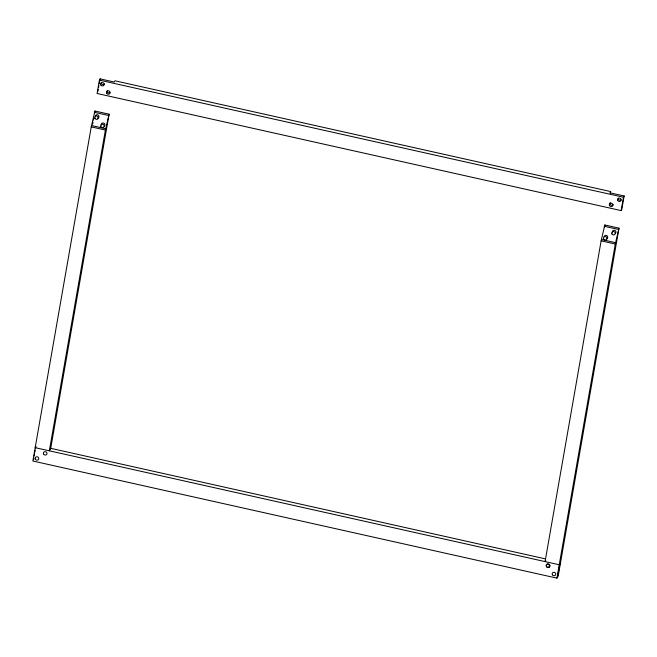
<?xml version="1.0" encoding="UTF-8"?>
<svg xmlns="http://www.w3.org/2000/svg" width="657" height="657" viewBox="0 0 657 657"><rect width="100%" height="100%" fill="white"/><g stroke="black" fill="none" stroke-linecap="round" stroke-linejoin="round"><path stroke-width="0.99" d="M50.499 449.569L109.103 114.195L94.936 111.033L91.241 126.891L32.85 461.017L556.906 578.135L558.269 575.639L618.993 228.151L604.834 224.981L601.13 240.84L545.08 561.604L545.762 560.355M99.412 80.113L97.072 93.475L621.128 210.593L621.818 209.345L624.15 195.983L609.983 192.813L610.665 191.573L114.942 80.786L114.261 82.035L100.094 78.865L99.412 80.113L623.468 197.231L624.15 195.983M33.532 459.769L33.868 457.863M34.197 455.95L34.534 454.044M34.87 452.131L35.199 450.226M35.535 448.312L35.872 446.407L35.182 447.655L559.238 564.765L559.928 563.525L557.588 576.887M97.926 91.274L98.263 89.368M98.591 87.455L98.928 85.55M99.256 83.636L100.094 78.865M92.645 124.165L92.998 122.145M93.351 120.124L93.705 118.104M94.583 113.053L94.936 111.033M109.103 114.195L105.399 130.053L49.349 450.817L50.712 448.32L545.441 558.885M604.481 227.002L604.834 224.981M610.337 193.478L610.665 191.573M556.906 578.135L615.297 244.01L618.993 228.151M621.128 210.593L623.468 197.231M94.255 112.281L108.421 115.443M604.144 226.23L618.311 229.392M91.923 125.643L106.081 128.805M601.812 239.591L615.979 242.762M91.241 126.891L105.399 130.053M601.13 240.84L615.297 244.01M549.761 565.956A1.823 1.684 28.7 0 1 548.743 566.203M109.924 92.777A1.823 1.684 28.7 0 1 107.378 90.362M104.603 83.956A1.823 1.684 28.7 0 1 101.318 82.445M613.252 204.705A1.823 1.684 28.7 0 1 610.755 204.976A1.823 1.684 28.7 0 1 610.296 202.561M621.193 199.909A1.823 1.684 28.7 0 1 618.237 198.283M612.505 232.438A1.823 1.684 28.7 0 1 613.408 230.352A1.823 1.684 28.7 0 1 615.732 231.174A1.823 1.684 28.7 0 1 615.231 233.407M604.153 236.725A1.823 1.684 28.7 0 1 607.011 235.74A1.823 1.684 28.7 0 1 606.649 238.663M95.536 116.905A1.823 1.684 28.7 0 1 96.727 114.729A1.823 1.684 28.7 0 1 98.977 116.215A1.823 1.684 28.7 0 1 97.392 118.129M101.416 125.093A1.823 1.684 28.7 0 1 102.426 123.056A1.823 1.684 28.7 0 1 104.709 123.976A1.823 1.684 28.7 0 1 104.102 126.177M35.363 459.12A1.823 1.684 28.7 0 0 38.467 459.522A1.823 1.684 28.7 0 0 37.096 456.763A1.823 1.684 28.7 0 0 35.363 459.12M43.592 453.987A1.823 1.684 28.7 0 0 46.696 454.406A1.823 1.684 28.7 0 0 45.341 451.646A1.823 1.684 28.7 0 0 43.592 453.987M100.817 126.563A1.823 1.684 28.7 0 0 103.921 126.982A1.823 1.684 28.7 0 0 102.566 124.222A1.823 1.684 28.7 0 0 100.817 126.563M94.904 118.293A1.823 1.684 28.7 0 0 98.008 118.712A1.823 1.684 28.7 0 0 96.653 115.952A1.823 1.684 28.7 0 0 94.904 118.293M611.889 233.843A1.823 1.684 28.7 0 0 614.993 234.262A1.823 1.684 28.7 0 0 613.638 231.502A1.823 1.684 28.7 0 0 611.889 233.843M603.635 238.934A1.823 1.684 28.7 0 0 606.731 239.353A1.823 1.684 28.7 0 0 605.376 236.594A1.823 1.684 28.7 0 0 603.635 238.934M546.402 566.391A1.823 1.684 28.7 0 0 549.498 566.81A1.823 1.684 28.7 0 0 548.143 564.051A1.823 1.684 28.7 0 0 546.402 566.391M552.406 574.776A1.823 1.684 28.7 0 0 555.518 574.941A1.823 1.684 28.7 0 0 553.925 572.288A1.823 1.684 28.7 0 0 552.406 574.776M546.493 566.515A1.823 1.684 28.7 0 0 549.605 566.671A1.823 1.684 28.7 0 0 548.004 564.026A1.823 1.684 28.7 0 0 546.493 566.515M609.474 205.501A1.823 1.684 28.7 0 0 612.57 205.953A1.823 1.684 28.7 0 0 611.24 203.177A1.823 1.684 28.7 0 0 609.474 205.501M617.72 200.41A1.823 1.684 28.7 0 0 620.824 200.845A1.823 1.684 28.7 0 0 619.485 198.077A1.823 1.684 28.7 0 0 617.72 200.41M106.771 93.327A1.823 1.684 28.7 0 0 109.875 93.409A1.823 1.684 28.7 0 0 108.208 90.797A1.823 1.684 28.7 0 0 106.771 93.327M100.817 84.999A1.823 1.684 28.7 0 0 103.921 85.205A1.823 1.684 28.7 0 0 102.369 82.536A1.823 1.684 28.7 0 0 100.817 84.999"/></g></svg>
